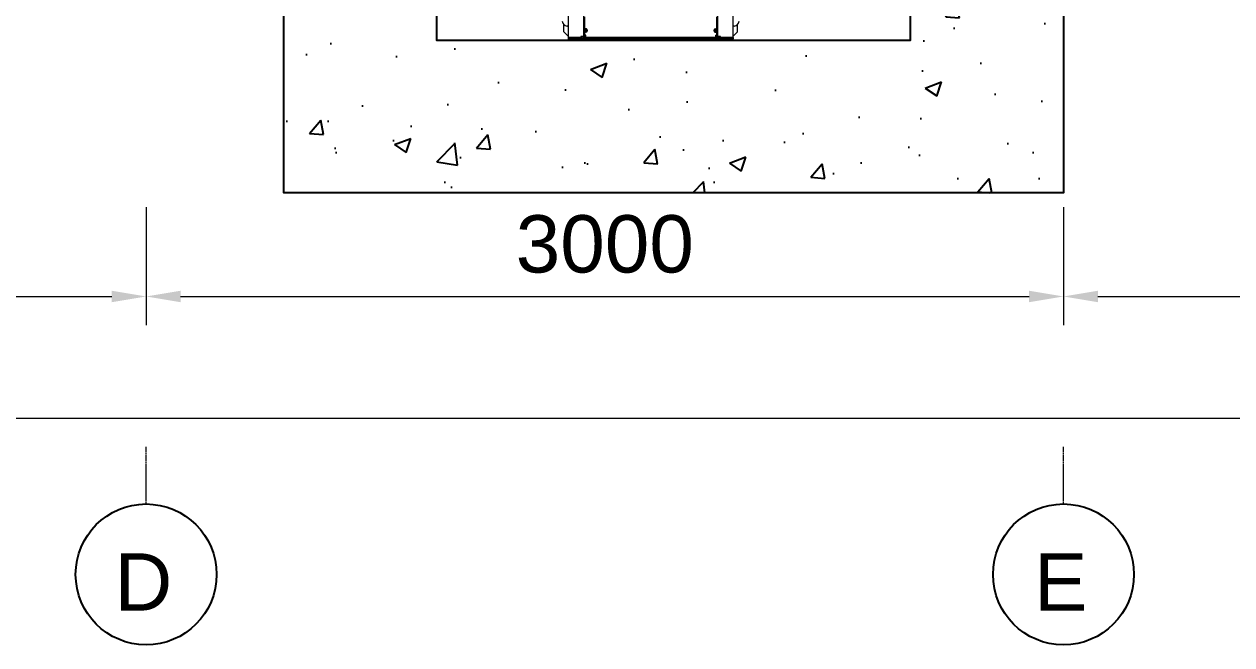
# Model space of a CAD drawing. Header units: millimetres. Extents: x 3220 to 226993, y 817 to 176024.
# Drawn here: x 79224 to 83174, y 71063 to 73095 of the extents above; entities that cross this region are included whole.
import ezdxf

# ---------------------------------------------------------------- set-up
doc = ezdxf.new("R2010")
doc.units = ezdxf.units.MM
doc.linetypes.add('CENTER', pattern=[10.16, 6.35, -1.27, 1.27, -1.27])
doc.layers.add('Sichtbare Kanten(DIN)', color=7, linetype='Continuous', lineweight=50, true_color=0x3f3f3f)
doc.styles.add('ARIAL_BOLD', font='arial.ttf')
doc.dimstyles.new('ECHE 75', dxfattribs={"dimscale": 75, "dimtxt": 2.5, "dimasz": 1.5, "dimexe": 1.25, "dimexo": 0.625, "dimgap": 1, "dimtad": 1, "dimdec": 0, "dimtxsty": 'ARIAL_BOLD', "dimcen": 2.5, "dimclrd": 4, "dimclre": 4, "dimclrt": 6, "dimadec": 0, "dimazin": 0, "dimtfac": 1, "dimtdec": 0, "dimtmove": 0, "dimatfit": 3, "dimfxl": 1, "dimlwd": 13, "dimlwe": 13, "dimarcsym": 0})

# ---------------------------------------------------------------- blocks, each defined once
blk = doc.blocks.new('*D541')
at = {"color": 4, "lineweight": 13, "transparency": 16777216}
for p, q in [((76623, 72495.5), (76623, 72109.7)), ((79623, 72495.5), (79623, 72109.7)), ((76735.5, 72203.4), (79510.5, 72203.4))]:
    blk.add_line(p, q, dxfattribs=at)
at = {"color": 4, "transparency": 16777216}
for points in [[(76735.5, 72222.2), (76735.5, 72184.7), (76623, 72203.4)], [(79510.5, 72222.2), (79510.5, 72184.7), (79623, 72203.4)]]:
    blk.add_solid(points, dxfattribs=at)
at = {"layer": 'Defpoints', "color": 0, "transparency": 16777216}
for p in [(76623, 72542.4), (79623, 72542.4), (79623, 72203.4)]:
    blk.add_point(p, dxfattribs=at)
at = {"color": 6, "transparency": 16777216, "insert": (78123, 72374.2), "char_height": 187.5, "attachment_point": 5, "style": 'ARIAL_BOLD'}
blk.add_mtext('3000', dxfattribs=at)
blk = doc.blocks.new('*D542')
at = {"color": 4, "lineweight": 13, "transparency": 16777216}
for p, q in [((79623, 72495.5), (79623, 72109.7)), ((82623, 72495.5), (82623, 72109.7)), ((79735.5, 72203.4), (82510.5, 72203.4))]:
    blk.add_line(p, q, dxfattribs=at)
at = {"color": 4, "transparency": 16777216}
for points in [[(79735.5, 72222.2), (79735.5, 72184.7), (79623, 72203.4)], [(82510.5, 72222.2), (82510.5, 72184.7), (82623, 72203.4)]]:
    blk.add_solid(points, dxfattribs=at)
at = {"layer": 'Defpoints', "color": 0, "transparency": 16777216}
for p in [(79623, 72542.4), (82623, 72542.4), (82623, 72203.4)]:
    blk.add_point(p, dxfattribs=at)
at = {"color": 6, "transparency": 16777216, "insert": (81123, 72374.2), "char_height": 187.5, "attachment_point": 5, "style": 'ARIAL_BOLD'}
blk.add_mtext('3000', dxfattribs=at)
blk = doc.blocks.new('*D543')
at = {"color": 4, "lineweight": 13, "transparency": 16777216}
for p, q in [((82623, 72495.5), (82623, 72109.7)), ((85623, 72495.5), (85623, 72109.7)), ((82735.5, 72203.4), (85510.5, 72203.4))]:
    blk.add_line(p, q, dxfattribs=at)
at = {"color": 4, "transparency": 16777216}
for points in [[(82735.5, 72222.2), (82735.5, 72184.7), (82623, 72203.4)], [(85510.5, 72222.2), (85510.5, 72184.7), (85623, 72203.4)]]:
    blk.add_solid(points, dxfattribs=at)
at = {"layer": 'Defpoints', "color": 0, "transparency": 16777216}
for p in [(82623, 72542.4), (85623, 72542.4), (85623, 72203.4)]:
    blk.add_point(p, dxfattribs=at)
at = {"color": 6, "transparency": 16777216, "insert": (84123, 72374.2), "char_height": 187.5, "attachment_point": 5, "style": 'ARIAL_BOLD'}
blk.add_mtext('3000', dxfattribs=at)
blk = doc.blocks.new('*D544')
at = {"color": 4, "lineweight": 13, "transparency": 16777216}
for p, q in [((70623, 72062.8), (70623, 71711.9)), ((85623, 72062.8), (85623, 71711.9)), ((70735.5, 71805.6), (85510.5, 71805.6))]:
    blk.add_line(p, q, dxfattribs=at)
at = {"color": 4, "transparency": 16777216}
for points in [[(70735.5, 71824.4), (70735.5, 71786.9), (70623, 71805.6)], [(85510.5, 71824.4), (85510.5, 71786.9), (85623, 71805.6)]]:
    blk.add_solid(points, dxfattribs=at)
at = {"layer": 'Defpoints', "color": 0, "transparency": 16777216}
for p in [(70623, 72109.7), (85623, 72109.7), (85623, 71805.6)]:
    blk.add_point(p, dxfattribs=at)
at = {"color": 6, "transparency": 16777216, "insert": (78123, 71976.4), "char_height": 187.5, "attachment_point": 5, "style": 'ARIAL_BOLD'}
blk.add_mtext('15000', dxfattribs=at)
blk = doc.blocks.new('section 5-4')
h = blk.add_hatch()
h.set_pattern_fill('AR-CONC', color=256, scale=3)
h.set_pattern_definition([(50, (9150, 0), (546.554, -47.817), [57.15, -628.65]), (355, (9150, 0), (-105.73, 573.17), [45.72, -502.922]), (100.4514, (9195.55, -4), (440.824, 525.353), [48.57, -534.27]), (46.184, (9150, 152.4), (813.237, -126.127), [85.725, -942.975]), (96.636, (9217.8, 141.9), (712.21, 742.28), [72.855, -801.41]), (351.184, (9150, 152.4), (712.21, 742.28), [68.58, -754.38]), (21, (9226.2, 114.3), (454.843, -306.796), [57.15, -628.65]), (326, (9226.2, 114.3), (185.406, 552.564), [45.72, -502.92]), (71.4514, (9264.1, 88.73), (640.25, 245.768), [48.57, -534.27]), (37.5, (9150, 0), (9.266, 253.665), [0, -496.824, 0, -510.54, 0, -504.825]), (7.5, (9150, 0), (200.459, 300.542), [0, -291.084, 0, -485.394, 0, -192.405]), (327.5, (8980.07, 0), (406.772, -17.1862), [0, -190.5, 0, -594.36, 0, -788.67]), (317.5, (8903.87, 0), (444.388, 76.28), [0, -247.65, 0, -394.716, 0, -560.07])])
h.paths.add_polyline_path([(12000, -8000), (11500, -8000), (11500, -8500), (9950, -8500), (9950, -8000), (9450, -8000), (9450, -9000), (12000, -9000)])
for points in [[(9950, -7500), (9950, -8500), (11500, -8500), (11500, -7500)], [(12000, -8000), (12000, -9000), (9450, -9000), (9450, -8000)]]:
    blk.add_lwpolyline(points)
blk = doc.blocks.new('be 500 pied R')
at = {"layer": 'Sichtbare Kanten(DIN)', "color": 5, "lineweight": 0}
for p, q in [((-220, 635), (-220, -488)), ((220, -488), (220, 635)), ((-270, 570), (-270, -491.5)), ((270, -491.5), (270, 570)), ((-216, -424.3), (-216, -478.5)), ((216, -478.5), (216, -424.3)), ((-284, -473.5), (-284, -449.6)), ((-284, -473.5), (-280, -477.5)), ((-270, -454), (-273, -454)), ((-216, -462.5), (-214.4, -462.5)), ((-214.4, -462.5), (-214.4, -474.5)), ((-214.4, -464.1), (-213.7, -462.9)), ((-214.4, -473), (-213.7, -474.1)), ((-210, -462.7), (-213.6, -462.7)), ((-210, -465.4), (-213.6, -465.4)), ((-210, -471.2), (-213.6, -471.2)), ((-209.2, -464.1), (-209.9, -462.9)), ((-209.2, -473), (-209.9, -474.1)), ((-209.2, -473), (-209.2, -464.1)), ((-209.2, -465.5), (-208.6, -465.5)), ((-209.2, -471.5), (-208.6, -471.5)), ((-208.6, -471.5), (-208.6, -465.5)), ((-208, -466.1), (-208.6, -465.5)), ((-208, -470.9), (-208.6, -471.5)), ((-208, -466.1), (-208, -470.9)), ((208, -466.1), (208.6, -465.5)), ((208, -470.9), (208, -466.1)), ((208, -470.9), (208.6, -471.5)), ((208.6, -465.5), (208.6, -471.5)), ((209.2, -465.5), (208.6, -465.5)), ((209.2, -471.5), (208.6, -471.5)), ((209.2, -464.1), (209.6, -463.4)), ((209.2, -464.1), (209.2, -473)), ((209.2, -473), (209.6, -473.6)), ((210, -463), (213.6, -463)), ((210, -467.4), (213.6, -467.4)), ((210, -472.8), (213.6, -472.8)), ((214.4, -464.1), (214, -463.4)), ((214.4, -473), (214, -473.6)), ((214.4, -474.5), (214.4, -462.5)), ((216, -462.5), (214.4, -462.5)), ((273, -454), (270, -454)), ((284, -473.5), (280, -477.5)), ((284, -473.5), (284, -449.6)), ((-270, -487.5), (-280, -477.5)), ((-270, -491.5), (-228, -491.5)), ((-228, -492), (-270, -492)), ((-270, -492), (-270, -496)), ((-270, -496), (-270, -496)), ((-270, -496), (-270, -500)), ((-270, -496), (-265, -496)), ((270, -500), (-270, -500)), ((265, -496), (-265, -496)), ((-228, -488), (-228, -491.5)), ((-220, -488), (-228, -488)), ((-228, -488.5), (-225, -488.5)), ((-228, -492), (-228, -496)), ((-224, -488.5), (-225, -488.5)), ((-220, -483.5), (-216, -483.5)), ((-220, -487), (-212, -487)), ((-220, -487.5), (-212, -487.5)), ((-220, -491.5), (-220, -488)), ((-212, -491.5), (-220, -491.5)), ((-216, -474.5), (-214.4, -474.5)), ((-216, -478.5), (-216, -483.5)), ((-212, -483.5), (-216, -483.5)), ((-210, -474.3), (-213.6, -474.3)), ((-212, -491.5), (-212, -483.5)), ((212, -491.5), (-212, -491.5)), ((210, -474), (213.6, -474)), ((212, -483.5), (216, -483.5)), ((212, -483.5), (212, -491.5)), ((212, -487), (220, -487)), ((212, -487.5), (220, -487.5)), ((220, -491.5), (212, -491.5)), ((216, -474.5), (214.4, -474.5)), ((216, -483.5), (216, -478.5)), ((216, -483.5), (220, -483.5)), ((228, -488), (220, -488)), ((220, -488), (220, -491.5)), ((224, -488.5), (225, -488.5)), ((224.5, -490), (227, -490)), ((228, -488.5), (225, -488.5)), ((227, -488.5), (227, -490)), ((228, -491.5), (228, -488)), ((228, -491.5), (270, -491.5)), ((270, -492), (228, -492)), ((228, -492), (228, -496)), ((265, -496), (270, -496)), ((270, -487.5), (280, -477.5)), ((270, -492), (270, -496)), ((270, -496), (270, -496)), ((270, -500), (270, -496))]:
    blk.add_line(p, q, dxfattribs=at)
at = {"layer": 'Sichtbare Kanten(DIN)', "color": 5, "lineweight": 0, "flags": 128}
for points in [[(-213.6, -462.7), (-213.7, -462.9), (-213.8, -463), (-213.8, -463.1), (-213.9, -463.2), (-213.9, -463.3), (-214, -463.4), (-214, -463.5), (-214, -463.6), (-214.1, -463.8), (-214.1, -463.9), (-214.1, -464), (-214.1, -464.1), (-214.1, -464.2), (-214.1, -464.3), (-214.1, -464.4), (-214, -464.5), (-214, -464.6), (-214, -464.7), (-213.9, -464.8), (-213.9, -464.9), (-213.8, -465), (-213.8, -465.1), (-213.7, -465.3), (-213.6, -465.4)], [(-213.6, -465.4), (-213.7, -465.7), (-213.8, -465.9), (-213.8, -466.2), (-213.9, -466.4), (-213.9, -466.7), (-214, -466.9), (-214, -467.1), (-214, -467.4), (-214.1, -467.6), (-214.1, -467.8), (-214.1, -468.1), (-214.1, -468.3), (-214.1, -468.5), (-214.1, -468.7), (-214.1, -468.9), (-214, -469.2), (-214, -469.4), (-214, -469.6), (-213.9, -469.9), (-213.9, -470.1), (-213.8, -470.4), (-213.8, -470.6), (-213.7, -470.9), (-213.6, -471.2)], [(-213.6, -471.2), (-213.7, -471.3), (-213.8, -471.5), (-213.8, -471.6), (-213.9, -471.7), (-213.9, -471.9), (-214, -472), (-214, -472.1), (-214, -472.2), (-214.1, -472.4), (-214.1, -472.5), (-214.1, -472.6), (-214.1, -472.7), (-214.1, -472.8), (-214.1, -473), (-214.1, -473.1), (-214, -473.2), (-214, -473.3), (-214, -473.4), (-213.9, -473.6), (-213.9, -473.7), (-213.8, -473.8), (-213.8, -474), (-213.7, -474.1), (-213.6, -474.3)], [(-210, -465.4), (-209.9, -465.3), (-209.8, -465.1), (-209.8, -465), (-209.7, -464.9), (-209.7, -464.8), (-209.6, -464.7), (-209.6, -464.6), (-209.6, -464.5), (-209.5, -464.4), (-209.5, -464.3), (-209.5, -464.2), (-209.5, -464.1), (-209.5, -464), (-209.5, -463.9), (-209.5, -463.8), (-209.6, -463.6), (-209.6, -463.5), (-209.6, -463.4), (-209.7, -463.3), (-209.7, -463.2), (-209.8, -463.1), (-209.8, -463), (-209.9, -462.9), (-210, -462.7)], [(-210, -471.2), (-209.9, -470.9), (-209.8, -470.6), (-209.8, -470.4), (-209.7, -470.1), (-209.7, -469.9), (-209.6, -469.6), (-209.6, -469.4), (-209.6, -469.2), (-209.5, -468.9), (-209.5, -468.7), (-209.5, -468.5), (-209.5, -468.3), (-209.5, -468.1), (-209.5, -467.8), (-209.5, -467.6), (-209.6, -467.4), (-209.6, -467.1), (-209.6, -466.9), (-209.7, -466.7), (-209.7, -466.4), (-209.8, -466.2), (-209.8, -465.9), (-209.9, -465.7), (-210, -465.4)], [(-210, -474.3), (-209.9, -474.1), (-209.8, -474), (-209.8, -473.8), (-209.7, -473.7), (-209.7, -473.6), (-209.6, -473.4), (-209.6, -473.3), (-209.6, -473.2), (-209.5, -473.1), (-209.5, -473), (-209.5, -472.8), (-209.5, -472.7), (-209.5, -472.6), (-209.5, -472.5), (-209.5, -472.4), (-209.6, -472.2), (-209.6, -472.1), (-209.6, -472), (-209.7, -471.9), (-209.7, -471.7), (-209.8, -471.6), (-209.8, -471.5), (-209.9, -471.3), (-210, -471.2)], [(210, -463), (209.9, -463.2), (209.8, -463.4), (209.8, -463.6), (209.7, -463.8), (209.7, -464), (209.6, -464.2), (209.6, -464.3), (209.6, -464.5), (209.5, -464.7), (209.5, -464.9), (209.5, -465), (209.5, -465.2), (209.5, -465.4), (209.5, -465.5), (209.5, -465.7), (209.6, -465.9), (209.6, -466), (209.6, -466.2), (209.7, -466.4), (209.7, -466.6), (209.8, -466.8), (209.8, -467), (209.9, -467.2), (210, -467.4)], [(210, -467.4), (209.9, -467.6), (209.8, -467.9), (209.8, -468.1), (209.7, -468.3), (209.7, -468.6), (209.6, -468.8), (209.6, -469), (209.6, -469.2), (209.5, -469.5), (209.5, -469.7), (209.5, -469.9), (209.5, -470.1), (209.5, -470.3), (209.5, -470.5), (209.5, -470.7), (209.6, -471), (209.6, -471.2), (209.6, -471.4), (209.7, -471.6), (209.7, -471.8), (209.8, -472.1), (209.8, -472.3), (209.9, -472.6), (210, -472.8)], [(210, -472.8), (209.9, -472.9), (209.8, -472.9), (209.8, -473), (209.7, -473), (209.7, -473.1), (209.6, -473.1), (209.6, -473.2), (209.6, -473.2), (209.5, -473.3), (209.5, -473.3), (209.5, -473.4), (209.5, -473.4), (209.5, -473.4), (209.5, -473.5), (209.5, -473.5), (209.6, -473.6), (209.6, -473.6), (209.6, -473.7), (209.7, -473.7), (209.7, -473.8), (209.8, -473.8), (209.8, -473.9), (209.9, -473.9), (210, -474)], [(209.6, -463.4), (209.6, -463.4), (209.6, -463.4), (209.6, -463.4), (209.6, -463.3), (209.6, -463.3), (209.6, -463.3), (209.6, -463.3), (209.7, -463.3), (209.7, -463.3), (209.7, -463.3), (209.7, -463.2), (209.7, -463.2), (209.7, -463.2), (209.8, -463.2), (209.8, -463.2), (209.8, -463.2), (209.8, -463.1), (209.8, -463.1), (209.8, -463.1), (209.9, -463.1), (209.9, -463.1), (209.9, -463.1), (209.9, -463), (210, -463)], [(213.6, -467.4), (213.7, -467.2), (213.8, -467), (213.8, -466.8), (213.9, -466.6), (213.9, -466.4), (214, -466.2), (214, -466), (214, -465.9), (214.1, -465.7), (214.1, -465.5), (214.1, -465.4), (214.1, -465.2), (214.1, -465), (214.1, -464.9), (214.1, -464.7), (214, -464.5), (214, -464.3), (214, -464.2), (213.9, -464), (213.9, -463.8), (213.8, -463.6), (213.8, -463.4), (213.7, -463.2), (213.6, -463)], [(213.6, -463), (213.7, -463), (213.7, -463.1), (213.7, -463.1), (213.7, -463.1), (213.8, -463.1), (213.8, -463.1), (213.8, -463.1), (213.8, -463.2), (213.8, -463.2), (213.8, -463.2), (213.9, -463.2), (213.9, -463.2), (213.9, -463.2), (213.9, -463.3), (213.9, -463.3), (213.9, -463.3), (214, -463.3), (214, -463.3), (214, -463.3), (214, -463.3), (214, -463.4), (214, -463.4), (214, -463.4), (214, -463.4)], [(213.6, -472.8), (213.7, -472.6), (213.8, -472.3), (213.8, -472.1), (213.9, -471.8), (213.9, -471.6), (214, -471.4), (214, -471.2), (214, -471), (214.1, -470.7), (214.1, -470.5), (214.1, -470.3), (214.1, -470.1), (214.1, -469.9), (214.1, -469.7), (214.1, -469.5), (214, -469.2), (214, -469), (214, -468.8), (213.9, -468.6), (213.9, -468.3), (213.8, -468.1), (213.8, -467.9), (213.7, -467.6), (213.6, -467.4)], [(213.6, -474), (213.7, -473.9), (213.8, -473.9), (213.8, -473.8), (213.9, -473.8), (213.9, -473.7), (214, -473.7), (214, -473.6), (214, -473.6), (214.1, -473.5), (214.1, -473.5), (214.1, -473.4), (214.1, -473.4), (214.1, -473.4), (214.1, -473.3), (214.1, -473.3), (214, -473.2), (214, -473.2), (214, -473.1), (213.9, -473.1), (213.9, -473), (213.8, -473), (213.8, -472.9), (213.7, -472.9), (213.6, -472.8)], [(-213.6, -474.3), (-213.6, -474.3), (-213.6, -474.3), (-213.6, -474.3), (-213.6, -474.2), (-213.7, -474.2), (-213.7, -474.2), (-213.7, -474.2), (-213.7, -474.2), (-213.7, -474.2), (-213.7, -474.2), (-213.7, -474.2), (-213.7, -474.2), (-213.7, -474.2), (-213.7, -474.2), (-213.7, -474.2), (-213.7, -474.2), (-213.7, -474.2), (-213.7, -474.2), (-213.7, -474.2), (-213.7, -474.2), (-213.7, -474.2), (-213.7, -474.1), (-213.7, -474.1), (-213.7, -474.1)], [(-209.9, -474.1), (-209.9, -474.1), (-209.9, -474.1), (-209.9, -474.2), (-209.9, -474.2), (-209.9, -474.2), (-209.9, -474.2), (-209.9, -474.2), (-209.9, -474.2), (-209.9, -474.2), (-209.9, -474.2), (-209.9, -474.2), (-209.9, -474.2), (-209.9, -474.2), (-209.9, -474.2), (-209.9, -474.2), (-209.9, -474.2), (-209.9, -474.2), (-209.9, -474.2), (-209.9, -474.2), (-210, -474.2), (-210, -474.3), (-210, -474.3), (-210, -474.3), (-210, -474.3)]]:
    blk.add_lwpolyline(points, dxfattribs=at)
at = {"layer": 'Sichtbare Kanten(DIN)', "color": 5, "lineweight": 0}
for centre, radius, start, end in [((-273, -438), 16, 180, 270), ((273, -438), 16, 270, 0), ((-228, -488), 4, 270, 0), ((-228, -488), 8, 270, 0), ((228, -488), 8, 180, 270), ((228, -488), 4, 180, 270), ((230, -484), 6, 240, 250.5288)]:
    blk.add_arc(centre, radius, start, end, dxfattribs=at)
blk = doc.blocks.new('132 L')
blk.add_blockref('be 500 pied R', (0, -500))

msp = doc.modelspace()

# ---------------------------------------------------------------- linework, layer by layer
at = {"color": 1, "linetype": 'CENTER', "lineweight": 9}
for p, q in [((79623, 71524.4), (79623, 71711.9)), ((82623, 71524.4), (82623, 71711.9))]:
    msp.add_line(p, q, dxfattribs=at)
at = {"color": 5}
for centre in [(79623, 71293.9), (82623, 71293.9)]:
    msp.add_circle(centre, 230.5, dxfattribs=at)

# ---------------------------------------------------------------- block references
for name, p in [('section 5-4', (70623, 81542.4)), ('132 L', (81273, 74042.4))]:
    msp.add_blockref(name, p)

# ---------------------------------------------------------------- texts
at = {"char_height": 187.5, "attachment_point": 5, "style": 'ARIAL_BOLD'}
for s, insert in [('D', (79614.1, 71269.3)), ('E', (82614.1, 71269.3))]:
    msp.add_mtext(s, dxfattribs=dict(at, insert=insert))

# ---------------------------------------------------------------- dimensions: what is measured, and where the dimension line sits
for base, p1, p2, picture, middle in [((79623, 72203.4), (76623, 72542.4), (79623, 72542.4), '*D541', (78123, 72374.2)), ((82623, 72203.4), (79623, 72542.4), (82623, 72542.4), '*D542', (81123, 72374.2)), ((85623, 72203.4), (82623, 72542.4), (85623, 72542.4), '*D543', (84123, 72374.2)), ((85623, 71805.6), (70623, 72109.7), (85623, 72109.7), '*D544', (78123, 71976.4))]:
    dim = msp.add_linear_dim(base=base, p1=p1, p2=p2, dimstyle='ECHE 75')
    dim.commit()
    dim.dimension.update_dxf_attribs({"geometry": picture, "text_midpoint": middle})

doc.saveas('drawing.dxf')
